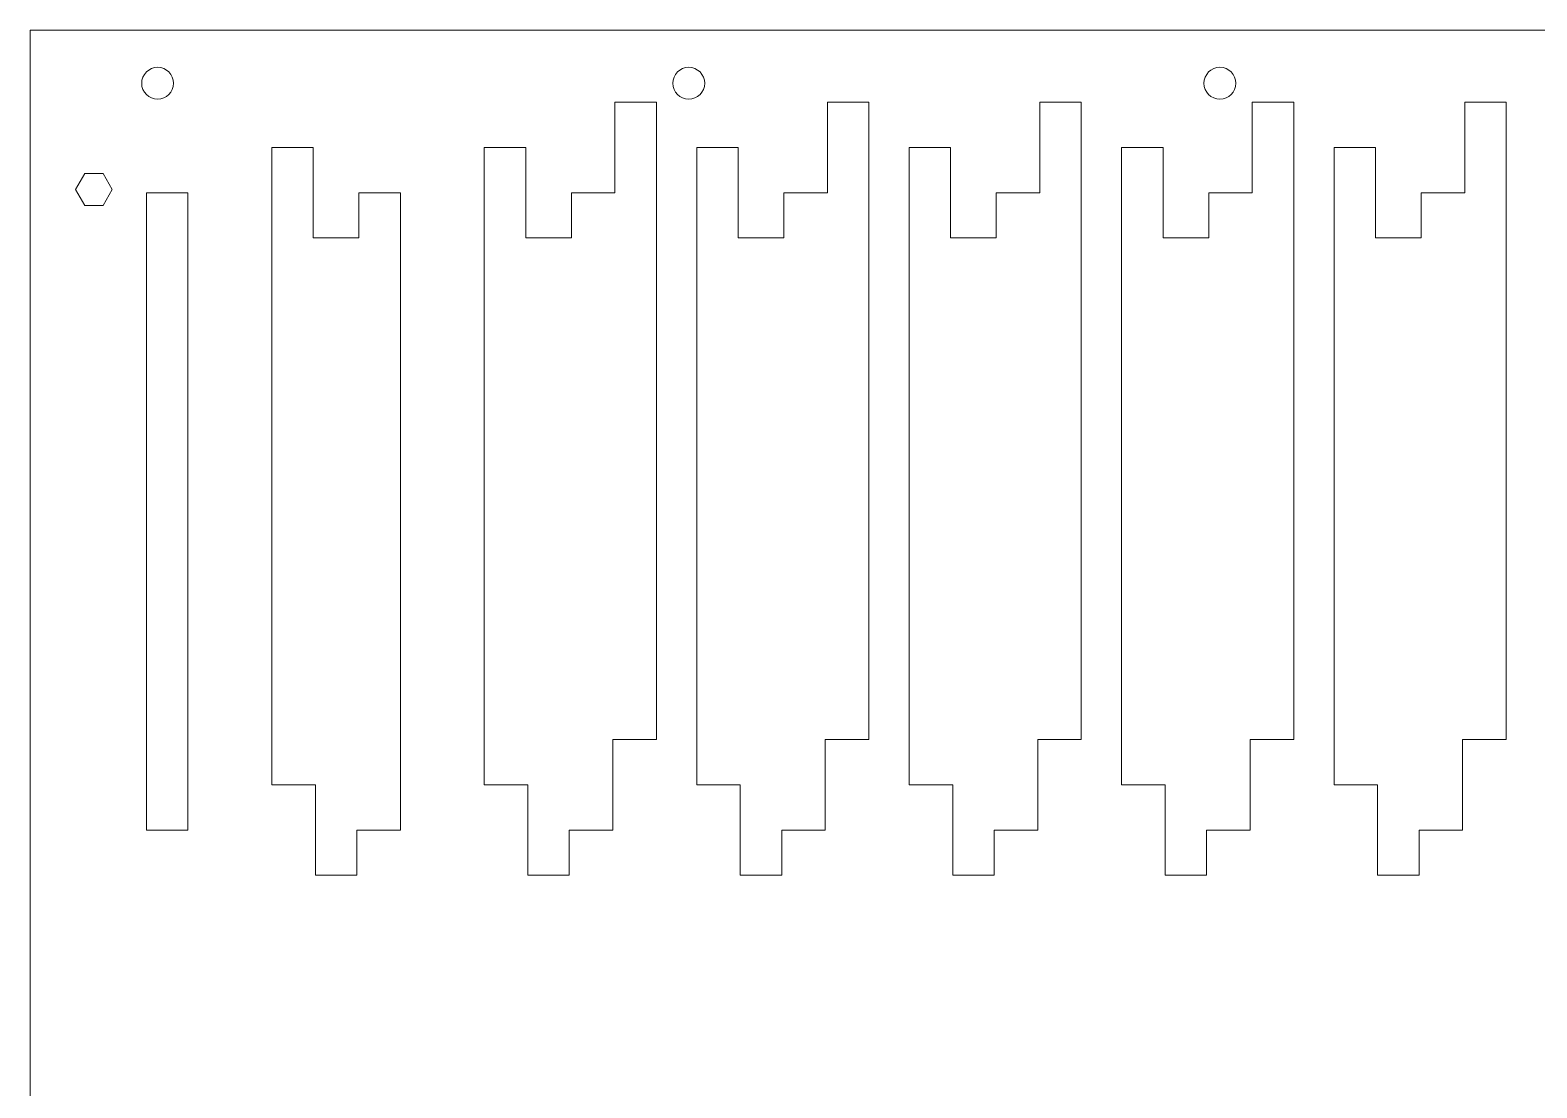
# Model space of a CAD drawing. Header units: millimetres. Extents: x -335 to 334, y -198 to 195.
# Drawn here: x -334 to -192.2, y 19.4 to 119 of the extents above; entities that cross this region are included whole.
import ezdxf

# ---------------------------------------------------------------- set-up
doc = ezdxf.new("R2010")
doc.units = ezdxf.units.MM
doc.header["$MEASUREMENT"] = 0
doc.layers.add('Layer 1', color=7, linetype='Continuous')

msp = doc.modelspace()

# ---------------------------------------------------------------- linework, layer by layer
at = {"layer": 'Layer 1', "lineweight": 15}
for points, knots in [([(-334, -35), (-334, -35), (-60, -35), (-60, -35), (-60, -35), (-60, -35), (-60, 119), (-60, 119), (-60, 119), (-60, 119), (-334, 119), (-334, 119), (-334, 119), (-334, 119), (-334, -35), (-334, -35)], [0, 0, 0, 0, 0.2, 0.2, 0.2, 0.2, 0.4, 0.4, 0.4, 0.4, 0.6, 0.6, 0.6, 0.6, 1, 1, 1, 1]), ([(-320.5, 114), (-320.5, 114.8284), (-321.1716, 115.5), (-322, 115.5), (-322, 115.5), (-322.8284, 115.5), (-323.5, 114.8284), (-323.5, 114), (-323.5, 114), (-323.5, 113.1716), (-322.8284, 112.5), (-322, 112.5), (-322, 112.5), (-321.1716, 112.5), (-320.5, 113.1716), (-320.5, 114)], [0, 0, 0, 0, 0.2, 0.2, 0.2, 0.2, 0.4, 0.4, 0.4, 0.4, 0.6, 0.6, 0.6, 0.6, 1, 1, 1, 1]), ([(-270.5, 114), (-270.5, 114.8284), (-271.1716, 115.5), (-272, 115.5), (-272, 115.5), (-272.8284, 115.5), (-273.5, 114.8284), (-273.5, 114), (-273.5, 114), (-273.5, 113.1716), (-272.8284, 112.5), (-272, 112.5), (-272, 112.5), (-271.1716, 112.5), (-270.5, 113.1716), (-270.5, 114)], [0, 0, 0, 0, 0.2, 0.2, 0.2, 0.2, 0.4, 0.4, 0.4, 0.4, 0.6, 0.6, 0.6, 0.6, 1, 1, 1, 1]), ([(-220.5, 114), (-220.5, 114.8284), (-221.1716, 115.5), (-222, 115.5), (-222, 115.5), (-222.8284, 115.5), (-223.5, 114.8284), (-223.5, 114), (-223.5, 114), (-223.5, 113.1716), (-222.8284, 112.5), (-222, 112.5), (-222, 112.5), (-221.1716, 112.5), (-220.5, 113.1716), (-220.5, 114)], [0, 0, 0, 0, 0.2, 0.2, 0.2, 0.2, 0.4, 0.4, 0.4, 0.4, 0.6, 0.6, 0.6, 0.6, 1, 1, 1, 1]), ([(-275.05, 52.23), (-275.05, 52.23), (-275.05, 112.23), (-275.05, 112.23), (-275.05, 112.23), (-275.05, 112.23), (-278.95, 112.23), (-278.95, 112.23), (-278.95, 112.23), (-278.95, 112.23), (-278.95, 103.7), (-278.95, 103.7), (-278.95, 103.7), (-278.95, 103.7), (-283.05, 103.7), (-283.05, 103.7), (-283.05, 103.7), (-283.05, 103.7), (-283.05, 99.44), (-283.05, 99.44), (-283.05, 99.44), (-283.05, 99.44), (-287.35, 99.44), (-287.35, 99.44), (-287.35, 99.44), (-287.35, 99.44), (-287.35, 107.96), (-287.35, 107.96), (-287.35, 107.96), (-287.35, 107.96), (-291.25, 107.96), (-291.25, 107.96), (-291.25, 107.96), (-291.25, 107.96), (-291.25, 47.96), (-291.25, 47.96), (-291.25, 47.96), (-291.25, 47.96), (-287.15, 47.96), (-287.15, 47.96), (-287.15, 47.96), (-287.15, 47.96), (-287.15, 39.44), (-287.15, 39.44), (-287.15, 39.44), (-287.15, 39.44), (-283.25, 39.44), (-283.25, 39.44), (-283.25, 39.44), (-283.25, 39.44), (-283.25, 43.7), (-283.25, 43.7), (-283.25, 43.7), (-283.25, 43.7), (-279.15, 43.7), (-279.15, 43.7), (-279.15, 43.7), (-279.15, 43.7), (-279.15, 52.23), (-279.15, 52.23), (-279.15, 52.23), (-279.15, 52.23), (-275.05, 52.23), (-275.05, 52.23)], [0, 0, 0, 0, 0.05882353, 0.05882353, 0.05882353, 0.05882353, 0.11764706, 0.11764706, 0.11764706, 0.11764706, 0.17647059, 0.17647059, 0.17647059, 0.17647059, 0.23529412, 0.23529412, 0.23529412, 0.23529412, 0.29411765, 0.29411765, 0.29411765, 0.29411765, 0.35294118, 0.35294118, 0.35294118, 0.35294118, 0.41176471, 0.41176471, 0.41176471, 0.41176471, 0.47058824, 0.47058824, 0.47058824, 0.47058824, 0.52941176, 0.52941176, 0.52941176, 0.52941176, 0.58823529, 0.58823529, 0.58823529, 0.58823529, 0.64705882, 0.64705882, 0.64705882, 0.64705882, 0.70588235, 0.70588235, 0.70588235, 0.70588235, 0.76470588, 0.76470588, 0.76470588, 0.76470588, 0.82352941, 0.82352941, 0.82352941, 0.82352941, 0.88235294, 0.88235294, 0.88235294, 0.88235294, 1, 1, 1, 1]), ([(-255.05, 52.23), (-255.05, 52.23), (-255.05, 112.23), (-255.05, 112.23), (-255.05, 112.23), (-255.05, 112.23), (-258.95, 112.23), (-258.95, 112.23), (-258.95, 112.23), (-258.95, 112.23), (-258.95, 103.7), (-258.95, 103.7), (-258.95, 103.7), (-258.95, 103.7), (-263.05, 103.7), (-263.05, 103.7), (-263.05, 103.7), (-263.05, 103.7), (-263.05, 99.44), (-263.05, 99.44), (-263.05, 99.44), (-263.05, 99.44), (-267.35, 99.44), (-267.35, 99.44), (-267.35, 99.44), (-267.35, 99.44), (-267.35, 107.96), (-267.35, 107.96), (-267.35, 107.96), (-267.35, 107.96), (-271.25, 107.96), (-271.25, 107.96), (-271.25, 107.96), (-271.25, 107.96), (-271.25, 47.96), (-271.25, 47.96), (-271.25, 47.96), (-271.25, 47.96), (-267.15, 47.96), (-267.15, 47.96), (-267.15, 47.96), (-267.15, 47.96), (-267.15, 39.44), (-267.15, 39.44), (-267.15, 39.44), (-267.15, 39.44), (-263.25, 39.44), (-263.25, 39.44), (-263.25, 39.44), (-263.25, 39.44), (-263.25, 43.7), (-263.25, 43.7), (-263.25, 43.7), (-263.25, 43.7), (-259.15, 43.7), (-259.15, 43.7), (-259.15, 43.7), (-259.15, 43.7), (-259.15, 52.23), (-259.15, 52.23), (-259.15, 52.23), (-259.15, 52.23), (-255.05, 52.23), (-255.05, 52.23)], [0, 0, 0, 0, 0.05882353, 0.05882353, 0.05882353, 0.05882353, 0.11764706, 0.11764706, 0.11764706, 0.11764706, 0.17647059, 0.17647059, 0.17647059, 0.17647059, 0.23529412, 0.23529412, 0.23529412, 0.23529412, 0.29411765, 0.29411765, 0.29411765, 0.29411765, 0.35294118, 0.35294118, 0.35294118, 0.35294118, 0.41176471, 0.41176471, 0.41176471, 0.41176471, 0.47058824, 0.47058824, 0.47058824, 0.47058824, 0.52941176, 0.52941176, 0.52941176, 0.52941176, 0.58823529, 0.58823529, 0.58823529, 0.58823529, 0.64705882, 0.64705882, 0.64705882, 0.64705882, 0.70588235, 0.70588235, 0.70588235, 0.70588235, 0.76470588, 0.76470588, 0.76470588, 0.76470588, 0.82352941, 0.82352941, 0.82352941, 0.82352941, 0.88235294, 0.88235294, 0.88235294, 0.88235294, 1, 1, 1, 1]), ([(-235.05, 52.23), (-235.05, 52.23), (-235.05, 112.23), (-235.05, 112.23), (-235.05, 112.23), (-235.05, 112.23), (-238.95, 112.23), (-238.95, 112.23), (-238.95, 112.23), (-238.95, 112.23), (-238.95, 103.7), (-238.95, 103.7), (-238.95, 103.7), (-238.95, 103.7), (-243.05, 103.7), (-243.05, 103.7), (-243.05, 103.7), (-243.05, 103.7), (-243.05, 99.44), (-243.05, 99.44), (-243.05, 99.44), (-243.05, 99.44), (-247.35, 99.44), (-247.35, 99.44), (-247.35, 99.44), (-247.35, 99.44), (-247.35, 107.96), (-247.35, 107.96), (-247.35, 107.96), (-247.35, 107.96), (-251.25, 107.96), (-251.25, 107.96), (-251.25, 107.96), (-251.25, 107.96), (-251.25, 47.96), (-251.25, 47.96), (-251.25, 47.96), (-251.25, 47.96), (-247.15, 47.96), (-247.15, 47.96), (-247.15, 47.96), (-247.15, 47.96), (-247.15, 39.44), (-247.15, 39.44), (-247.15, 39.44), (-247.15, 39.44), (-243.25, 39.44), (-243.25, 39.44), (-243.25, 39.44), (-243.25, 39.44), (-243.25, 43.7), (-243.25, 43.7), (-243.25, 43.7), (-243.25, 43.7), (-239.15, 43.7), (-239.15, 43.7), (-239.15, 43.7), (-239.15, 43.7), (-239.15, 52.23), (-239.15, 52.23), (-239.15, 52.23), (-239.15, 52.23), (-235.05, 52.23), (-235.05, 52.23)], [0, 0, 0, 0, 0.05882353, 0.05882353, 0.05882353, 0.05882353, 0.11764706, 0.11764706, 0.11764706, 0.11764706, 0.17647059, 0.17647059, 0.17647059, 0.17647059, 0.23529412, 0.23529412, 0.23529412, 0.23529412, 0.29411765, 0.29411765, 0.29411765, 0.29411765, 0.35294118, 0.35294118, 0.35294118, 0.35294118, 0.41176471, 0.41176471, 0.41176471, 0.41176471, 0.47058824, 0.47058824, 0.47058824, 0.47058824, 0.52941176, 0.52941176, 0.52941176, 0.52941176, 0.58823529, 0.58823529, 0.58823529, 0.58823529, 0.64705882, 0.64705882, 0.64705882, 0.64705882, 0.70588235, 0.70588235, 0.70588235, 0.70588235, 0.76470588, 0.76470588, 0.76470588, 0.76470588, 0.82352941, 0.82352941, 0.82352941, 0.82352941, 0.88235294, 0.88235294, 0.88235294, 0.88235294, 1, 1, 1, 1]), ([(-215.05, 52.23), (-215.05, 52.23), (-215.05, 112.23), (-215.05, 112.23), (-215.05, 112.23), (-215.05, 112.23), (-218.95, 112.23), (-218.95, 112.23), (-218.95, 112.23), (-218.95, 112.23), (-218.95, 103.7), (-218.95, 103.7), (-218.95, 103.7), (-218.95, 103.7), (-223.05, 103.7), (-223.05, 103.7), (-223.05, 103.7), (-223.05, 103.7), (-223.05, 99.44), (-223.05, 99.44), (-223.05, 99.44), (-223.05, 99.44), (-227.35, 99.44), (-227.35, 99.44), (-227.35, 99.44), (-227.35, 99.44), (-227.35, 107.96), (-227.35, 107.96), (-227.35, 107.96), (-227.35, 107.96), (-231.25, 107.96), (-231.25, 107.96), (-231.25, 107.96), (-231.25, 107.96), (-231.25, 47.96), (-231.25, 47.96), (-231.25, 47.96), (-231.25, 47.96), (-227.15, 47.96), (-227.15, 47.96), (-227.15, 47.96), (-227.15, 47.96), (-227.15, 39.44), (-227.15, 39.44), (-227.15, 39.44), (-227.15, 39.44), (-223.25, 39.44), (-223.25, 39.44), (-223.25, 39.44), (-223.25, 39.44), (-223.25, 43.7), (-223.25, 43.7), (-223.25, 43.7), (-223.25, 43.7), (-219.15, 43.7), (-219.15, 43.7), (-219.15, 43.7), (-219.15, 43.7), (-219.15, 52.23), (-219.15, 52.23), (-219.15, 52.23), (-219.15, 52.23), (-215.05, 52.23), (-215.05, 52.23)], [0, 0, 0, 0, 0.05882353, 0.05882353, 0.05882353, 0.05882353, 0.11764706, 0.11764706, 0.11764706, 0.11764706, 0.17647059, 0.17647059, 0.17647059, 0.17647059, 0.23529412, 0.23529412, 0.23529412, 0.23529412, 0.29411765, 0.29411765, 0.29411765, 0.29411765, 0.35294118, 0.35294118, 0.35294118, 0.35294118, 0.41176471, 0.41176471, 0.41176471, 0.41176471, 0.47058824, 0.47058824, 0.47058824, 0.47058824, 0.52941176, 0.52941176, 0.52941176, 0.52941176, 0.58823529, 0.58823529, 0.58823529, 0.58823529, 0.64705882, 0.64705882, 0.64705882, 0.64705882, 0.70588235, 0.70588235, 0.70588235, 0.70588235, 0.76470588, 0.76470588, 0.76470588, 0.76470588, 0.82352941, 0.82352941, 0.82352941, 0.82352941, 0.88235294, 0.88235294, 0.88235294, 0.88235294, 1, 1, 1, 1]), ([(-199.15, 52.23), (-199.15, 52.23), (-195.05, 52.23), (-195.05, 52.23), (-195.05, 52.23), (-195.05, 52.23), (-195.05, 112.23), (-195.05, 112.23), (-195.05, 112.23), (-195.05, 112.23), (-198.95, 112.23), (-198.95, 112.23), (-198.95, 112.23), (-198.95, 112.23), (-198.95, 103.7), (-198.95, 103.7), (-198.95, 103.7), (-198.95, 103.7), (-203.05, 103.7), (-203.05, 103.7), (-203.05, 103.7), (-203.05, 103.7), (-203.05, 99.44), (-203.05, 99.44), (-203.05, 99.44), (-203.05, 99.44), (-207.35, 99.44), (-207.35, 99.44), (-207.35, 99.44), (-207.35, 99.44), (-207.35, 107.96), (-207.35, 107.96), (-207.35, 107.96), (-207.35, 107.96), (-211.25, 107.96), (-211.25, 107.96), (-211.25, 107.96), (-211.25, 107.96), (-211.25, 47.96), (-211.25, 47.96), (-211.25, 47.96), (-211.25, 47.96), (-207.15, 47.96), (-207.15, 47.96), (-207.15, 47.96), (-207.15, 47.96), (-207.15, 39.44), (-207.15, 39.44), (-207.15, 39.44), (-207.15, 39.44), (-203.25, 39.44), (-203.25, 39.44), (-203.25, 39.44), (-203.25, 39.44), (-203.25, 43.7), (-203.25, 43.7), (-203.25, 43.7), (-203.25, 43.7), (-199.15, 43.7), (-199.15, 43.7), (-199.15, 43.7), (-199.15, 43.7), (-199.15, 52.23), (-199.15, 52.23)], [0, 0, 0, 0, 0.05882353, 0.05882353, 0.05882353, 0.05882353, 0.11764706, 0.11764706, 0.11764706, 0.11764706, 0.17647059, 0.17647059, 0.17647059, 0.17647059, 0.23529412, 0.23529412, 0.23529412, 0.23529412, 0.29411765, 0.29411765, 0.29411765, 0.29411765, 0.35294118, 0.35294118, 0.35294118, 0.35294118, 0.41176471, 0.41176471, 0.41176471, 0.41176471, 0.47058824, 0.47058824, 0.47058824, 0.47058824, 0.52941176, 0.52941176, 0.52941176, 0.52941176, 0.58823529, 0.58823529, 0.58823529, 0.58823529, 0.64705882, 0.64705882, 0.64705882, 0.64705882, 0.70588235, 0.70588235, 0.70588235, 0.70588235, 0.76470588, 0.76470588, 0.76470588, 0.76470588, 0.82352941, 0.82352941, 0.82352941, 0.82352941, 0.88235294, 0.88235294, 0.88235294, 0.88235294, 1, 1, 1, 1]), ([(-303.05, 99.44), (-303.05, 99.44), (-307.35, 99.44), (-307.35, 99.44), (-307.35, 99.44), (-307.35, 99.44), (-307.35, 107.96), (-307.35, 107.96), (-307.35, 107.96), (-307.35, 107.96), (-311.25, 107.96), (-311.25, 107.96), (-311.25, 107.96), (-311.25, 107.96), (-311.25, 47.96), (-311.25, 47.96), (-311.25, 47.96), (-311.25, 47.96), (-307.15, 47.96), (-307.15, 47.96), (-307.15, 47.96), (-307.15, 47.96), (-307.15, 39.44), (-307.15, 39.44), (-307.15, 39.44), (-307.15, 39.44), (-303.25, 39.44), (-303.25, 39.44), (-303.25, 39.44), (-303.25, 39.44), (-303.25, 43.7), (-303.25, 43.7), (-303.25, 43.7), (-303.25, 43.7), (-299.15, 43.7), (-299.15, 43.7), (-299.15, 43.7), (-299.15, 43.7), (-299.15, 103.7), (-299.15, 103.7), (-299.15, 103.7), (-299.15, 103.7), (-303.05, 103.7), (-303.05, 103.7), (-303.05, 103.7), (-303.05, 103.7), (-303.05, 99.44), (-303.05, 99.44)], [0, 0, 0, 0, 0.07692308, 0.07692308, 0.07692308, 0.07692308, 0.15384615, 0.15384615, 0.15384615, 0.15384615, 0.23076923, 0.23076923, 0.23076923, 0.23076923, 0.30769231, 0.30769231, 0.30769231, 0.30769231, 0.38461538, 0.38461538, 0.38461538, 0.38461538, 0.46153846, 0.46153846, 0.46153846, 0.46153846, 0.53846154, 0.53846154, 0.53846154, 0.53846154, 0.61538462, 0.61538462, 0.61538462, 0.61538462, 0.69230769, 0.69230769, 0.69230769, 0.69230769, 0.76923077, 0.76923077, 0.76923077, 0.76923077, 0.84615385, 0.84615385, 0.84615385, 0.84615385, 1, 1, 1, 1]), ([(-326.2679, 104), (-326.2679, 104), (-327.134, 105.5), (-327.134, 105.5), (-327.134, 105.5), (-327.134, 105.5), (-328.866, 105.5), (-328.866, 105.5), (-328.866, 105.5), (-328.866, 105.5), (-329.7321, 104), (-329.7321, 104), (-329.7321, 104), (-329.7321, 104), (-328.866, 102.5), (-328.866, 102.5), (-328.866, 102.5), (-328.866, 102.5), (-327.134, 102.5), (-327.134, 102.5), (-327.134, 102.5), (-327.134, 102.5), (-326.2679, 104), (-326.2679, 104)], [0, 0, 0, 0, 0.14285714, 0.14285714, 0.14285714, 0.14285714, 0.28571429, 0.28571429, 0.28571429, 0.28571429, 0.42857143, 0.42857143, 0.42857143, 0.42857143, 0.57142857, 0.57142857, 0.57142857, 0.57142857, 0.71428571, 0.71428571, 0.71428571, 0.71428571, 1, 1, 1, 1]), ([(-323.05, 43.7), (-323.05, 43.7), (-319.15, 43.7), (-319.15, 43.7), (-319.15, 43.7), (-319.15, 43.7), (-319.15, 103.7), (-319.15, 103.7), (-319.15, 103.7), (-319.15, 103.7), (-323.05, 103.7), (-323.05, 103.7), (-323.05, 103.7), (-323.05, 103.7), (-323.05, 43.7), (-323.05, 43.7)], [0, 0, 0, 0, 0.2, 0.2, 0.2, 0.2, 0.4, 0.4, 0.4, 0.4, 0.6, 0.6, 0.6, 0.6, 1, 1, 1, 1])]:
    msp.add_open_spline(points, degree=3, knots=knots, dxfattribs=at)

doc.saveas('drawing.dxf')
